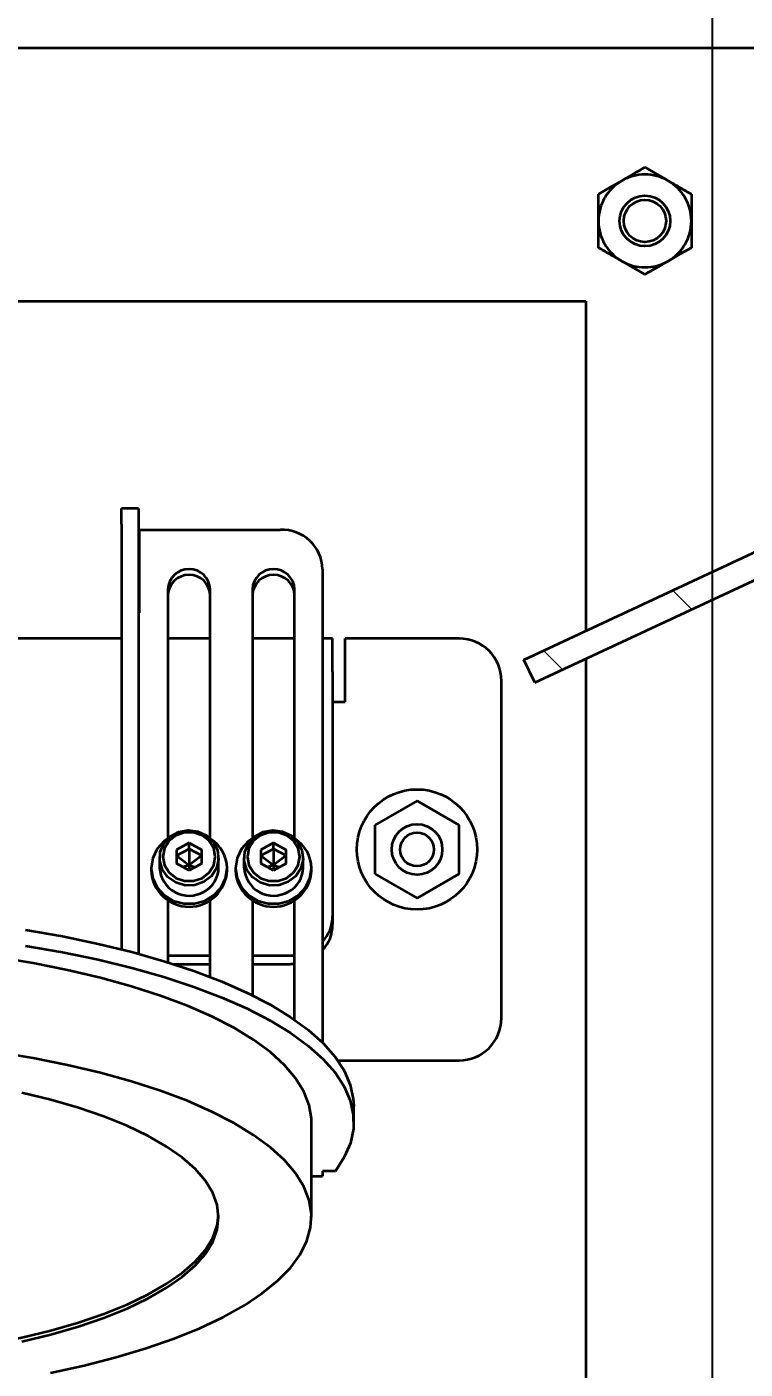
# Paper-space layout 'Blatt1' of a CAD drawing. Header units: millimetres. Extents: x 0 to 1189, y 0 to 841.
# Drawn here: x 236.69 to 253.71, y 628.91 to 660.73 of the extents above; entities that cross this region are included whole.
import ezdxf

# ---------------------------------------------------------------- set-up
doc = ezdxf.new("R2010")
doc.units = ezdxf.units.MM
doc.layers.add('BEMASSUNG', color=1, linetype='Continuous')
doc.styles.add('SLDTEXTSTYLE2', font='TXT', dxfattribs={"width": 0.75})
doc.dimstyles.new('SLDDIMSTYLE1', dxfattribs={"dimtxt": 3.5, "dimasz": 2.5, "dimexe": 0, "dimexo": 0.0625, "dimgap": 0.875, "dimtad": 1, "dimdec": 1, "dimlfac": 5, "dimrnd": 1e-09, "dimzin": 12, "dimdsep": 46, "dimtxsty": 'SLDTEXTSTYLE2', "dimsah": 1, "dimcen": 0.09, "dimadec": 0, "dimazin": 3, "dimtfac": 1, "dimtdec": 1, "dimtmove": 0, "dimatfit": 0, "dimfxl": 1, "dimfrac": 2, "dimtolj": 1, "dimtzin": 12, "dimarcsym": 0})
doc.dimstyles.new('SLDDIMSTYLE2', dxfattribs={"dimtxt": 3.5, "dimasz": 2.5, "dimexe": 0, "dimexo": 0.0625, "dimgap": 0.875, "dimtad": 1, "dimdec": 1, "dimlfac": 5, "dimrnd": 1e-09, "dimzin": 12, "dimdsep": 46, "dimtxsty": 'SLDTEXTSTYLE2', "dimsah": 1, "dimcen": 0.09, "dimadec": 0, "dimazin": 3, "dimtfac": 1, "dimtdec": 1, "dimtofl": 0, "dimtmove": 0, "dimatfit": 3, "dimfxl": 1, "dimfrac": 2, "dimtolj": 1, "dimtzin": 12, "dimarcsym": 0})

# ---------------------------------------------------------------- blocks, each defined once
blk = doc.blocks.new('SW_HATCH_1')
at = {"color": 0, "linetype": 'Continuous', "lineweight": 18}
for p, q in [((-19.538, 306.234), (-19.087, 305.783)), ((-22.6, 304.806), (-22.149, 304.355))]:
    blk.add_line(p, q, dxfattribs=at)
blk = doc.blocks.new('_D_9')
at = {"layer": 'BEMASSUNG'}
for p, q in [((126.136, 599.232), (126.136, 758.832)), ((252.936, 599.232), (252.936, 758.832)), ((126.136, 756.832), (252.936, 756.832))]:
    blk.add_line(p, q, dxfattribs=at)
for points in [[(126.136, 756.832), (128.636, 756.482), (128.636, 757.182)], [(252.936, 756.832), (250.436, 757.182), (250.436, 756.482)]]:
    blk.add_solid(points, dxfattribs=at)
at = {"layer": 'BEMASSUNG', "insert": (185.657, 761.344), "char_height": 3.5, "attachment_point": 1, "style": 'SLDTEXTSTYLE2'}
blk.add_mtext('634', dxfattribs=at)
blk = doc.blocks.new('_D_13')
at = {"layer": 'BEMASSUNG'}
for p, q in [((252.936, 621.232), (252.936, 579.706)), ((249.936, 581.706), (237.266, 581.706)), ((252.936, 581.706), (249.936, 581.706)), ((252.936, 581.706), (257.936, 581.706))]:
    blk.add_line(p, q, dxfattribs=at)
for centre, start, end in [((243.478, 584.484), 153.4349, 206.5651), ((237.538, 584.484), 333.4349, 26.5651)]:
    blk.add_arc(centre, 6.212, start, end, dxfattribs=at)
for points in [[(249.936, 581.706), (247.436, 582.056), (247.436, 581.356)], [(252.936, 581.706), (255.436, 581.356), (255.436, 582.056)]]:
    blk.add_solid(points, dxfattribs=at)
at = {"layer": 'BEMASSUNG', "insert": (237.922, 586.218), "char_height": 3.5, "attachment_point": 1, "style": 'SLDTEXTSTYLE2'}
blk.add_mtext('15', dxfattribs=at)

psp = doc.layouts.new('Blatt1')

# ---------------------------------------------------------------- linework, layer by layer
at = {"color": 7, "linetype": 'Continuous', "lineweight": 35}
for p, q in [((123.136, 660.232), (255.936, 660.232)), ((250.236, 656.132), (250.236, 656.767)), ((252.436, 656.767), (252.436, 656.132)), ((250.236, 655.497), (250.236, 656.132)), ((252.436, 656.132), (252.436, 655.497)), ((248.471, 645.73), (269.79, 655.671)), ((248.725, 645.186), (270.044, 655.127)), ((129.136, 654.232), (249.936, 654.232)), ((249.936, 654.232), (249.936, 646.413)), ((239.336, 649.313), (238.936, 649.313)), ((238.936, 648.944), (238.936, 649.313)), ((239.336, 649.313), (239.336, 648.944)), ((238.936, 648.944), (238.936, 638.865)), ((239.336, 648.944), (239.336, 638.76)), ((239.356, 648.812), (239.356, 646.839)), ((239.356, 648.812), (242.699, 648.812)), ((243.699, 647.873), (243.699, 636.65)), ((240.036, 647.403), (240.036, 641.492)), ((241.036, 641.492), (241.036, 647.403)), ((242.036, 647.403), (242.036, 641.492)), ((243.036, 641.492), (243.036, 647.403)), ((239.356, 646.839), (239.336, 646.839)), ((238.936, 646.232), (236.336, 646.232)), ((241.036, 646.232), (240.036, 646.232)), ((243.036, 646.232), (242.036, 646.232)), ((243.936, 646.232), (243.699, 646.232)), ((243.936, 645.443), (243.936, 646.232)), ((244.236, 644.732), (244.236, 646.232)), ((246.936, 646.232), (244.236, 646.232)), ((248.725, 645.186), (248.471, 645.73)), ((249.936, 645.751), (249.936, 625.964)), ((243.936, 645.443), (243.936, 639.655)), ((247.936, 637.232), (247.936, 645.232)), ((243.936, 644.732), (244.236, 644.732)), ((245.936, 642.387), (244.936, 641.81)), ((246.936, 641.81), (245.936, 642.387)), ((244.936, 641.81), (244.936, 640.655)), ((246.936, 640.655), (246.936, 641.81)), ((240.536, 641.385), (240.236, 641.222)), ((240.236, 641.085), (240.536, 641.248)), ((240.236, 641.222), (240.236, 640.897)), ((240.536, 641.385), (240.836, 641.222)), ((240.536, 641.248), (240.536, 641.385)), ((240.536, 641.248), (240.836, 641.085)), ((240.536, 641.248), (240.536, 640.863)), ((240.836, 640.897), (240.836, 641.222)), ((242.536, 641.385), (242.236, 641.222)), ((242.236, 641.085), (242.536, 641.248)), ((242.236, 641.222), (242.236, 640.897)), ((242.536, 641.385), (242.836, 641.222)), ((242.536, 641.248), (242.536, 641.385)), ((242.536, 641.248), (242.836, 641.085)), ((242.536, 641.248), (242.536, 640.863)), ((242.836, 640.897), (242.836, 641.222)), ((239.836, 641.032), (239.836, 640.799)), ((240.236, 641.085), (240.536, 640.863)), ((240.536, 640.734), (240.236, 640.897)), ((240.836, 641.085), (240.536, 640.863)), ((240.836, 640.897), (240.536, 640.734)), ((241.236, 640.799), (241.236, 641.032)), ((241.836, 641.032), (241.836, 640.799)), ((242.236, 641.085), (242.536, 640.863)), ((242.536, 640.734), (242.236, 640.897)), ((242.836, 641.085), (242.536, 640.863)), ((242.836, 640.897), (242.536, 640.734)), ((243.236, 640.799), (243.236, 641.032)), ((239.636, 640.786), (239.636, 640.731)), ((240.536, 640.863), (240.39, 640.813)), ((240.536, 640.863), (240.536, 640.734)), ((240.536, 640.863), (240.682, 640.813)), ((241.436, 640.731), (241.436, 640.786)), ((241.636, 640.786), (241.636, 640.731)), ((242.536, 640.863), (242.391, 640.813)), ((242.536, 640.863), (242.536, 640.734)), ((242.536, 640.863), (242.682, 640.813)), ((243.436, 640.731), (243.436, 640.786)), ((244.936, 640.655), (245.936, 640.078)), ((245.936, 640.078), (246.936, 640.655)), ((240.036, 640.028), (240.036, 638.556)), ((241.036, 638.209), (241.036, 640.028)), ((242.036, 640.028), (242.036, 637.773)), ((243.036, 637.193), (243.036, 640.028)), ((243.936, 639.655), (243.936, 639.449)), ((240.036, 638.715), (241.036, 638.715)), ((242.036, 638.715), (242.936, 638.715)), ((242.936, 638.715), (243.036, 638.72)), ((240.183, 638.51), (241.036, 638.51)), ((242.036, 638.51), (242.936, 638.51)), ((243.036, 638.514), (242.936, 638.51)), ((244.057, 636.232), (246.936, 636.232)), ((244.436, 634.77), (244.436, 635.145)), ((243.436, 632.514), (243.436, 634.77)), ((244.001, 633.607), (243.699, 633.607)), ((243.699, 633.607), (243.699, 633.538)), ((243.436, 633.49), (243.699, 633.49)), ((243.699, 633.538), (243.699, 633.49))]:
    psp.add_line(p, q, dxfattribs=at)
at = {"color": 7, "linetype": 'Continuous', "lineweight": 35, "flags": 128}
for points in [[(250.786, 657.085), (250.825, 657.108), (250.89, 657.145), (251.018, 657.219), (251.146, 657.292), (251.209, 657.329), (251.273, 657.366), (251.336, 657.403)], [(251.336, 657.403), (251.403, 657.364), (251.538, 657.286), (251.675, 657.207), (251.745, 657.167), (251.816, 657.126), (251.886, 657.085)], [(250.236, 656.767), (250.506, 656.923), (250.786, 657.085)], [(252.436, 655.497), (252.167, 655.342), (251.886, 655.18)], [(251.336, 654.862), (251.27, 654.901), (251.135, 654.979), (250.997, 655.058), (250.928, 655.098), (250.857, 655.139), (250.786, 655.18)], [(251.886, 655.18), (251.847, 655.157), (251.783, 655.12), (251.655, 655.046), (251.527, 654.972), (251.463, 654.936), (251.4, 654.899), (251.336, 654.862)], [(241.064, 640.6), (240.886, 640.462), (240.671, 640.386), (240.44, 640.38), (240.22, 640.445), (240.035, 640.573), (239.903, 640.751), (239.841, 640.96), (239.853, 641.176), (239.94, 641.376), (240.091, 641.54), (240.291, 641.648), (240.517, 641.69), (240.745, 641.66), (240.951, 641.562), (241.112, 641.407), (241.21, 641.211), (241.235, 640.996), (241.185, 640.785), (241.064, 640.6)], [(240.644, 640.486), (240.846, 640.555), (241.011, 640.685), (241.119, 640.86), (241.156, 641.059), (241.119, 641.259), (241.011, 641.434), (240.846, 641.564), (240.644, 641.633), (240.429, 641.633), (240.226, 641.564), (240.061, 641.434), (239.954, 641.259), (239.916, 641.059), (239.954, 640.86), (240.061, 640.685), (240.226, 640.555), (240.429, 640.486), (240.644, 640.486)], [(243.064, 640.6), (242.886, 640.462), (242.671, 640.386), (242.44, 640.38), (242.22, 640.445), (242.035, 640.573), (241.903, 640.751), (241.841, 640.96), (241.853, 641.176), (241.94, 641.376), (242.091, 641.54), (242.291, 641.648), (242.517, 641.69), (242.745, 641.66), (242.951, 641.562), (243.112, 641.407), (243.21, 641.211), (243.235, 640.996), (243.185, 640.785), (243.064, 640.6)], [(242.644, 640.486), (242.846, 640.555), (243.011, 640.685), (243.119, 640.86), (243.156, 641.059), (243.119, 641.259), (243.011, 641.434), (242.846, 641.564), (242.644, 641.633), (242.429, 641.633), (242.226, 641.564), (242.061, 641.434), (241.954, 641.259), (241.916, 641.059), (241.954, 640.86), (242.061, 640.685), (242.226, 640.555), (242.429, 640.486), (242.644, 640.486)], [(240.027, 641.483), (239.947, 641.425), (239.779, 641.243), (239.673, 641.024), (239.636, 640.786), (239.673, 640.548), (239.779, 640.329), (239.947, 640.147), (240.162, 640.016), (240.408, 639.949), (240.664, 639.949), (240.91, 640.016), (241.126, 640.147), (241.293, 640.329), (241.4, 640.548), (241.436, 640.786)], [(242.026, 641.482), (241.947, 641.425), (241.779, 641.243), (241.673, 641.024), (241.636, 640.786), (241.673, 640.548), (241.779, 640.329), (241.947, 640.147), (242.162, 640.016), (242.408, 639.949), (242.664, 639.949), (242.91, 640.016), (243.126, 640.147), (243.293, 640.329), (243.4, 640.548), (243.436, 640.786)], [(236.663, 639.327), (237.54, 639.173), (238.381, 638.997), (239.183, 638.801), (239.941, 638.586), (240.65, 638.352), (241.308, 638.101), (241.911, 637.834), (242.455, 637.553), (242.938, 637.259), (243.357, 636.954), (243.71, 636.64), (243.995, 636.317), (244.21, 635.988), (244.354, 635.655), (244.427, 635.318), (244.436, 635.145)], [(243.436, 634.77), (243.434, 634.85), (243.38, 635.173), (243.255, 635.494), (243.06, 635.811), (242.795, 636.121), (242.462, 636.424), (242.063, 636.718), (241.601, 637), (241.077, 637.269), (240.495, 637.524), (239.858, 637.764), (239.171, 637.986), (238.436, 638.19), (237.658, 638.374), (236.842, 638.538), (235.992, 638.68)], [(236.663, 638.951), (237.54, 638.797), (238.381, 638.621), (239.183, 638.425), (239.941, 638.21), (240.65, 637.976), (241.308, 637.725), (241.911, 637.458), (242.455, 637.177), (242.938, 636.884), (243.357, 636.578), (243.71, 636.264), (243.995, 635.941), (244.21, 635.612), (244.354, 635.279), (244.427, 634.942), (244.428, 634.605), (244.357, 634.269), (244.214, 633.936), (244.001, 633.607)], [(237.255, 628.825), (238.052, 628.999), (238.809, 629.193), (239.521, 629.407), (240.183, 629.638), (240.793, 629.885), (241.346, 630.147), (241.84, 630.424), (242.271, 630.712), (242.637, 631.01), (242.936, 631.317), (243.166, 631.631), (243.327, 631.95), (243.416, 632.272), (243.434, 632.595), (243.38, 632.918), (243.255, 633.239), (243.06, 633.556), (242.795, 633.866), (242.462, 634.169), (242.063, 634.462), (241.601, 634.745), (241.077, 635.014), (240.495, 635.269), (239.858, 635.509), (239.171, 635.731), (238.436, 635.935), (237.658, 636.119), (236.842, 636.282), (235.992, 636.424)], [(236.57, 629.565), (237.263, 629.734), (237.912, 629.922), (238.514, 630.128), (239.065, 630.351), (239.559, 630.587), (239.995, 630.838), (240.369, 631.099), (240.678, 631.37), (240.921, 631.649), (241.096, 631.934), (241.201, 632.223), (241.236, 632.514), (241.201, 632.805), (241.096, 633.094), (240.921, 633.379), (240.678, 633.658), (240.369, 633.929), (239.995, 634.191), (239.559, 634.441), (239.065, 634.678), (238.514, 634.9), (237.912, 635.106), (237.263, 635.294), (236.57, 635.463)], [(230.936, 629.085), (231.787, 629.097), (232.632, 629.133), (233.465, 629.193), (234.281, 629.276), (235.074, 629.382), (235.839, 629.51), (236.57, 629.659), (237.263, 629.828), (237.912, 630.016), (238.514, 630.222), (239.065, 630.444), (239.559, 630.681), (239.995, 630.932), (240.369, 631.193), (240.678, 631.464), (240.921, 631.743), (241.096, 632.028), (241.201, 632.317), (241.235, 632.561)]]:
    psp.add_lwpolyline(points, dxfattribs=at)
at = {"color": 7, "linetype": 'Continuous', "lineweight": 35}
for centre, radius in [((251.336, 656.132), 0.6), ((251.336, 656.132), 0.5), ((245.936, 641.232), 1.425), ((245.936, 641.232), 0.6), ((245.936, 641.232), 0.4)]:
    psp.add_circle(centre, radius, dxfattribs=at)
for centre, radius, start, end in [((251.336, 656.132), 1.1, 59.9988, 120.0012), ((251.336, 656.132), 1.1, 120.0001, 179.9998), ((251.336, 656.132), 1.1, 0.0003, 59.9999), ((251.336, 656.132), 1.1, 180.0002, 239.9999), ((251.336, 656.132), 1.1, 300.0001, 359.9997), ((251.336, 656.132), 1.1, 239.9988, 300.0012), ((242.728, 647.842), 0.971, 1.8363, 91.7248), ((240.536, 647.378), 0.501, 2.8682, 177.1318), ((242.536, 647.378), 0.501, 2.8684, 177.1316), ((240.536, 647.241), 0.501, 2.8682, 177.1318), ((242.536, 647.241), 0.501, 2.8684, 177.1316), ((246.936, 645.232), 1, 0.0005, 89.9996), ((240.6, 640.775), 0.837, 0.7257, 57.7634), ((242.6, 640.775), 0.836, 0.7243, 57.7046), ((240.536, 640.774), 0.901, 182.716, 357.284), ((240.536, 640.836), 0.7, 182.9964, 300.0415), ((240.588, 640.805), 0.648, 297.3944, 359.4718), ((242.536, 640.774), 0.901, 182.7159, 357.2841), ((242.536, 640.836), 0.7, 182.9965, 300.0414), ((242.588, 640.805), 0.648, 297.3944, 359.4718), ((243.028, 639.659), 0.909, 317.6428, 359.7131), ((243.028, 639.454), 0.909, 317.6429, 359.7129), ((246.936, 637.232), 1, 269.9998, 0.0001)]:
    psp.add_arc(centre, radius, start, end, dxfattribs=at)
for points in [[(251.886, 657.085), (251.899, 657.078), (251.998, 657.021), (252.181, 656.915), (252.351, 656.817), (252.436, 656.767)], [(250.786, 655.18), (250.773, 655.187), (250.675, 655.244), (250.492, 655.35), (250.321, 655.448), (250.236, 655.497)]]:
    psp.add_open_spline(points, degree=3, knots=[0, 0, 0, 0, 0.071084, 0.536279, 1, 1, 1, 1], dxfattribs=at)

# ---------------------------------------------------------------- block references
at = {"color": 7, "linetype": 'Continuous', "lineweight": 18}
psp.add_blockref('SW_HATCH_1', (271.536, 341.14), dxfattribs=at)

# ---------------------------------------------------------------- dimensions: what is measured, and where the dimension line sits
at = {"layer": 'BEMASSUNG'}
dim = psp.add_linear_dim(base=(252.936, 756.832), p1=(126.136, 599.232), p2=(252.936, 599.232), dimstyle='SLDDIMSTYLE2', dxfattribs=at)
dim.commit()
dim.dimension.update_dxf_attribs({"geometry": '_D_9', "text_midpoint": (189.536, 756.832), "dimtype": 160})
dim = psp.add_linear_dim(base=(249.936, 581.706), p1=(252.936, 621.232), p2=(249.936, 654.232), text='(<>)', dimstyle='SLDDIMSTYLE1', dxfattribs=at)
dim.commit()
dim.dimension.update_dxf_attribs({"geometry": '_D_13', "text_midpoint": (240.508, 581.706), "dimtype": 160})

doc.saveas('drawing.dxf')
